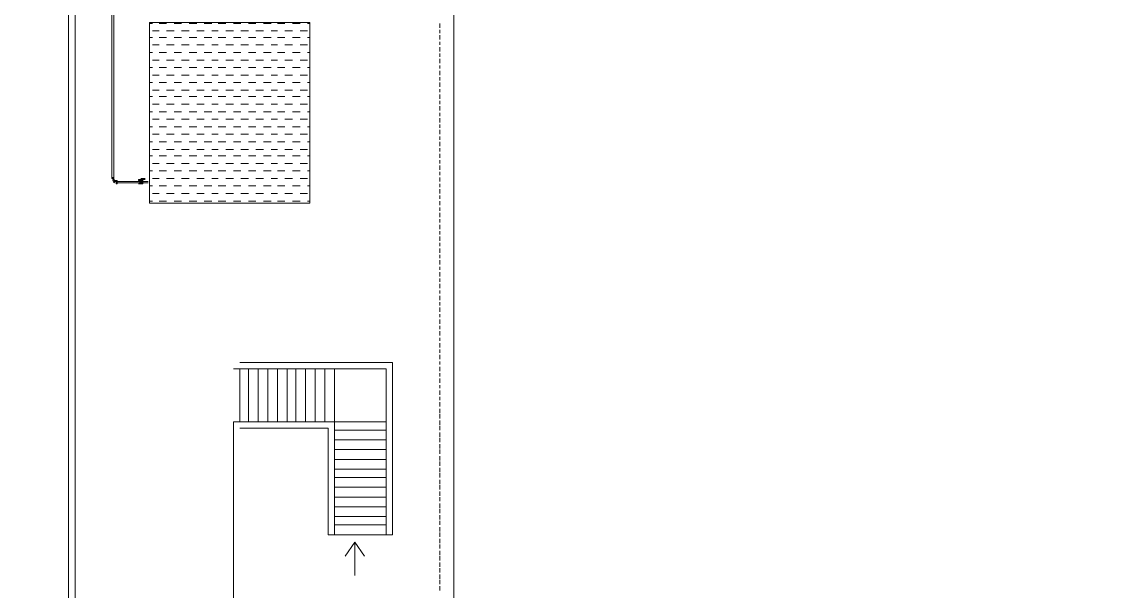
# Model space of a CAD drawing. Header units: inches. Extents: x 1969 to 240164, y 1364 to 46451.
# Drawn here: x 168813 to 172269, y 25268 to 27071 of the extents above; entities that cross this region are included whole.
import ezdxf

# ---------------------------------------------------------------- set-up
doc = ezdxf.new("R2010")
doc.units = ezdxf.units.IN
doc.header["$MEASUREMENT"] = 0
for name, color, linetype in [('PDF_0', 7, 'Continuous'), ('PDF_Bh_P_Duct Pipe', 7, 'Continuous'), ('PDF_BH_Soil', 7, 'Continuous'), ('PDF_HAT', 7, 'Continuous'), ('PDF_Lines', 7, 'Continuous'), ('PDF_ROAD', 7, 'Continuous'), ('PDF_STAIR', 7, 'Continuous'), ('PDF_TEXT', 7, 'Continuous'), ('PDF_TXT', 7, 'Continuous'), ('PDF_Wall', 7, 'Continuous')]:
    doc.layers.add(name, color=color, linetype=linetype)

msp = doc.modelspace()

# ---------------------------------------------------------------- linework, layer by layer
at = {"layer": 'PDF_0', "lineweight": 0}
for points in [[(169097.6, 26578.4), (169097.6, 26575), (169104.4, 26575), (169104.4, 26578.4), (169097.6, 26578.4), (169104.4, 26578.4)], [(169097.6, 26578.4), (169097.6, 26578.4)], [(169097.6, 26578.4), (169097.6, 26578.4)], [(169097.6, 26575), (169097.6, 26575)], [(169101, 26568.2), (169104.4, 26564.8), (169107.8, 26568.2), (169104.4, 26571.6), (169101, 26568.2), (169104.4, 26571.6), (169104.4, 26575)], [(169101, 26568.2), (169101, 26568.2)], [(169104.4, 26578.4), (169104.4, 26578.4)], [(169104.4, 26578.4), (169104.4, 26578.4)], [(169104.4, 26571.6), (169104.4, 26571.6)], [(169104.4, 26571.6), (169104.4, 26571.6)], [(169104.4, 26564.8), (169104.4, 26561.4), (169111.2, 26568.2), (169111.2, 26564.8), (169111.2, 26561.4), (169111.2, 26558)], [(169111.2, 26564.8), (169111.2, 26568.2), (169107.8, 26568.2), (169104.4, 26564.8), (169107.8, 26568.2)], [(169104.4, 26564.8), (169104.4, 26564.8)], [(169104.4, 26564.8), (169104.4, 26564.8)], [(169104.4, 26564.8), (169104.4, 26564.8)], [(169104.4, 26561.4), (169104.4, 26561.4)], [(169107.8, 26568.2), (169107.8, 26568.2)], [(169107.8, 26568.2), (169107.8, 26568.2)], [(169107.8, 26568.2), (169107.8, 26568.2)], [(169111.2, 26564.8), (169111.2, 26564.8)], [(169114.6, 26564.8), (169114.6, 26564.8)], [(169114.6, 26561.4), (169114.6, 26561.4)], [(169203.3, 26571.6), (169196.4, 26571.6), (169199.8, 26571.6), (169193, 26571.6), (169189.6, 26571.6), (169193, 26571.6), (169186.2, 26571.6), (169193, 26571.6), (169193, 26558), (169196.4, 26558), (169196.4, 26571.6), (169193, 26571.6)], [(169186.2, 26571.6), (169186.2, 26571.6)], [(169189.6, 26575), (169203.3, 26575)], [(169189.6, 26571.6), (169189.6, 26571.6)], [(169189.6, 26571.6), (169189.6, 26571.6)], [(169189.6, 26571.6), (169189.6, 26571.6)], [(169189.6, 26571.6), (169189.6, 26571.6), (169189.6, 26571.6)], [(169189.6, 26571.6), (169189.6, 26571.6), (169189.6, 26571.6)], [(169189.6, 26571.6), (169189.6, 26571.6)], [(169189.6, 26568.2), (169189.6, 26568.2), (169189.6, 26568.2)], [(169189.6, 26568.2), (169189.6, 26568.2), (169189.6, 26568.2)], [(169189.6, 26568.2), (169189.6, 26568.2), (169189.6, 26568.2)], [(169189.6, 26568.2), (169189.6, 26568.2), (169189.6, 26568.2)], [(169189.6, 26568.2), (169189.6, 26568.2), (169189.6, 26568.2)], [(169189.6, 26568.2), (169189.6, 26568.2), (169189.6, 26568.2)], [(169189.6, 26568.2), (169189.6, 26568.2), (169189.6, 26568.2)], [(169189.6, 26568.2), (169189.6, 26568.2), (169189.6, 26568.2)], [(169189.6, 26568.2), (169189.6, 26568.2), (169189.6, 26568.2)], [(169189.6, 26568.2), (169189.6, 26568.2), (169189.6, 26568.2)], [(169189.6, 26568.2), (169189.6, 26568.2), (169189.6, 26568.2)], [(169189.6, 26568.2), (169189.6, 26568.2), (169189.6, 26568.2)], [(169189.6, 26568.2), (169189.6, 26568.2), (169189.6, 26568.2)], [(169189.6, 26568.2), (169189.6, 26568.2), (169189.6, 26568.2)], [(169189.6, 26568.2), (169189.6, 26568.2), (169189.6, 26568.2)], [(169189.6, 26568.2), (169189.6, 26568.2), (169189.6, 26568.2)], [(169189.6, 26568.2), (169189.6, 26568.2), (169189.6, 26568.2)], [(169189.6, 26568.2), (169189.6, 26568.2), (169189.6, 26568.2)], [(169189.6, 26568.2), (169189.6, 26568.2), (169189.6, 26568.2)], [(169189.6, 26568.2), (169189.6, 26568.2), (169189.6, 26568.2)], [(169189.6, 26568.2), (169189.6, 26568.2), (169189.6, 26568.2)], [(169189.6, 26568.2), (169189.6, 26568.2), (169189.6, 26568.2)], [(169189.6, 26568.2), (169189.6, 26568.2), (169189.6, 26568.2)], [(169189.6, 26568.2), (169189.6, 26568.2), (169189.6, 26568.2)], [(169189.6, 26568.2), (169189.6, 26568.2), (169189.6, 26568.2)], [(169189.6, 26568.2), (169189.6, 26568.2), (169189.6, 26568.2)], [(169189.6, 26568.2), (169189.6, 26568.2), (169189.6, 26568.2)], [(169189.6, 26568.2), (169189.6, 26568.2), (169189.6, 26568.2)], [(169189.6, 26568.2), (169189.6, 26568.2), (169189.6, 26568.2)], [(169189.6, 26568.2), (169189.6, 26568.2), (169189.6, 26568.2)], [(169189.6, 26568.2), (169189.6, 26568.2), (169189.6, 26568.2)], [(169189.6, 26568.2), (169189.6, 26568.2), (169189.6, 26568.2)], [(169189.6, 26568.2), (169189.6, 26568.2), (169189.6, 26568.2)], [(169189.6, 26568.2), (169189.6, 26568.2), (169189.6, 26568.2)], [(169189.6, 26561.4), (169189.6, 26561.4), (169189.6, 26561.4)], [(169189.6, 26561.4), (169189.6, 26561.4), (169189.6, 26561.4)], [(169189.6, 26561.4), (169189.6, 26561.4), (169189.6, 26561.4)], [(169189.6, 26561.4), (169189.6, 26561.4), (169189.6, 26561.4)], [(169189.6, 26561.4), (169189.6, 26561.4), (169189.6, 26561.4)], [(169189.6, 26561.4), (169189.6, 26561.4), (169189.6, 26561.4)], [(169189.6, 26561.4), (169189.6, 26561.4), (169189.6, 26561.4)], [(169189.6, 26561.4), (169189.6, 26561.4), (169189.6, 26561.4)], [(169189.6, 26561.4), (169189.6, 26561.4), (169189.6, 26561.4)], [(169189.6, 26561.4), (169189.6, 26561.4), (169189.6, 26561.4)], [(169189.6, 26561.4), (169189.6, 26561.4), (169189.6, 26561.4)], [(169189.6, 26561.4), (169189.6, 26561.4), (169189.6, 26561.4)], [(169189.6, 26561.4), (169189.6, 26561.4), (169189.6, 26561.4)], [(169189.6, 26561.4), (169189.6, 26561.4), (169189.6, 26561.4)], [(169189.6, 26561.4), (169189.6, 26561.4), (169189.6, 26561.4)], [(169189.6, 26561.4), (169189.6, 26561.4), (169189.6, 26561.4)], [(169189.6, 26561.4), (169189.6, 26561.4), (169189.6, 26561.4)], [(169189.6, 26561.4), (169189.6, 26561.4), (169189.6, 26561.4)], [(169189.6, 26561.4), (169189.6, 26561.4), (169189.6, 26561.4)], [(169189.6, 26561.4), (169189.6, 26561.4), (169189.6, 26561.4)], [(169189.6, 26561.4), (169189.6, 26561.4), (169189.6, 26561.4)], [(169189.6, 26561.4), (169189.6, 26561.4), (169189.6, 26561.4)], [(169189.6, 26561.4), (169189.6, 26561.4), (169189.6, 26561.4)], [(169189.6, 26561.4), (169189.6, 26561.4), (169189.6, 26561.4)], [(169189.6, 26561.4), (169189.6, 26561.4), (169189.6, 26561.4)], [(169189.6, 26561.4), (169189.6, 26561.4), (169189.6, 26561.4)], [(169189.6, 26561.4), (169189.6, 26561.4), (169189.6, 26561.4)], [(169189.6, 26561.4), (169189.6, 26561.4), (169189.6, 26561.4)], [(169189.6, 26561.4), (169189.6, 26561.4), (169189.6, 26561.4)], [(169189.6, 26561.4), (169189.6, 26561.4), (169189.6, 26561.4)], [(169189.6, 26561.4), (169189.6, 26561.4), (169189.6, 26561.4)], [(169189.6, 26561.4), (169189.6, 26561.4), (169189.6, 26561.4)], [(169189.6, 26561.4), (169189.6, 26561.4), (169189.6, 26561.4)], [(169189.6, 26561.4), (169189.6, 26561.4), (169189.6, 26561.4)], [(169189.6, 26561.4), (169189.6, 26561.4)], [(169189.6, 26558), (169189.6, 26558), (169189.6, 26558)], [(169189.6, 26558), (169189.6, 26558), (169189.6, 26558)], [(169189.6, 26558), (169189.6, 26558), (169189.6, 26558)], [(169189.6, 26558), (169189.6, 26558), (169189.6, 26558)], [(169189.6, 26558), (169189.6, 26558), (169189.6, 26558)], [(169189.6, 26558), (169189.6, 26558), (169189.6, 26558)], [(169189.6, 26558), (169189.6, 26558), (169189.6, 26558)], [(169189.6, 26558), (169189.6, 26558), (169189.6, 26558)], [(169189.6, 26558), (169189.6, 26558), (169189.6, 26558)], [(169189.6, 26558), (169189.6, 26558), (169189.6, 26558)], [(169189.6, 26558), (169189.6, 26558), (169189.6, 26558)], [(169189.6, 26558), (169189.6, 26558), (169189.6, 26558)], [(169189.6, 26558), (169189.6, 26558), (169189.6, 26558)], [(169189.6, 26558), (169189.6, 26558), (169189.6, 26558)], [(169189.6, 26558), (169189.6, 26558), (169189.6, 26558)], [(169189.6, 26558), (169189.6, 26558), (169189.6, 26558)], [(169189.6, 26558), (169189.6, 26558)], [(169193, 26571.6), (169193, 26571.6)], [(169193, 26568.2), (169193, 26561.4)], [(169203.3, 26571.6), (169203.3, 26571.6)]]:
    msp.add_lwpolyline(points, dxfattribs=at)
for points in [[(169111.2, 26558), (169114.6, 26558), (169114.6, 26568.2), (169111.2, 26568.2)], [(169189.6, 26561.4), (169193, 26561.4), (169193, 26568.2), (169189.6, 26568.2), (169189.6, 26571.6), (169189.6, 26568.2), (169186.2, 26568.2), (169186.2, 26561.4), (169186.2, 26568.2), (169186.2, 26561.4)], [(169186.2, 26558), (169186.2, 26571.6)], [(169186.2, 26561.4), (169196.4, 26561.4), (169196.4, 26568.2), (169186.2, 26568.2)], [(169193, 26568.2), (169193, 26561.4)]]:
    msp.add_lwpolyline(points, close=True, dxfattribs=at)
at = {"layer": 'PDF_0', "color": 7, "lineweight": 0, "true_color": 0xffffff}
for points in [[(169186.2, 26568.2), (169196.4, 26568.2)], [(169186.2, 26561.4), (169196.4, 26561.4)]]:
    msp.add_lwpolyline(points, dxfattribs=at)
at = {"layer": 'PDF_0', "lineweight": 0}
for centre, radius, start, end in [((169106.1, 26573.3), 5.1, 173.8811, 227.5847), ((169112.9, 26569.9), 5.12, 218.9755, 272.52), ((169193.4, 26577.6), 5.06, 268.8957, 271.1043), ((169193.4, 26584.6), 8.62, 269.4622, 270.5378)]:
    msp.add_arc(centre, radius, start, end, dxfattribs=at)
at = {"layer": 'PDF_0', "color": 7, "true_color": 0xffffff, "transparency": 33554559}
for points in [[(169186.2, 26568.2), (169196.4, 26568.2), (169186.2, 26561.4)], [(169196.4, 26568.2), (169186.2, 26561.4), (169196.4, 26561.4)]]:
    msp.add_solid(points, dxfattribs=at)
at = {"layer": 'PDF_0', "transparency": 33554559}
for points in [[(169186.2, 26568.2), (169189.6, 26568.2), (169189.6, 26568.2)], [(169189.6, 26568.2), (169189.6, 26568.2), (169186.2, 26568.2)], [(169193, 26568.2), (169186.2, 26568.2), (169193, 26561.4)], [(169186.2, 26568.2), (169193, 26561.4), (169186.2, 26561.4)], [(169189.6, 26568.2), (169193, 26568.2), (169193, 26568.2)], [(169193, 26568.2), (169193, 26568.2), (169189.6, 26568.2)], [(169189.6, 26561.4), (169189.6, 26558), (169189.6, 26558)], [(169189.6, 26558), (169189.6, 26558), (169189.6, 26561.4)]]:
    msp.add_solid(points, dxfattribs=at)
at = {"layer": 'PDF_Bh_P_Duct Pipe', "lineweight": 0}
for points in [[(169182.8, 26571.6), (169182.8, 26571.6)], [(169182.8, 26571.6), (169182.8, 26568.2)], [(169182.8, 26571.6), (169182.8, 26571.6)], [(169196.4, 26568.2), (169193, 26568.2), (169196.4, 26568.2), (169196.4, 26571.6), (169196.4, 26568.2), (169196.4, 26571.6), (169196.4, 26568.2), (169196.4, 26571.6), (169196.4, 26568.2), (169196.4, 26571.6), (169196.4, 26568.2), (169196.4, 26571.6), (169196.4, 26568.2), (169196.4, 26571.6), (169196.4, 26568.2), (169196.4, 26571.6), (169196.4, 26568.2), (169196.4, 26571.6), (169196.4, 26568.2), (169196.4, 26571.6), (169196.4, 26568.2), (169196.4, 26571.6), (169193, 26571.6), (169193, 26568.2), (169193, 26571.6), (169193, 26568.2), (169193, 26571.6), (169193, 26568.2), (169193, 26571.6), (169193, 26568.2), (169193, 26571.6), (169193, 26568.2), (169193, 26571.6), (169193, 26568.2), (169193, 26571.6), (169193, 26568.2), (169193, 26571.6), (169193, 26568.2), (169193, 26571.6), (169193, 26568.2), (169193, 26571.6), (169193, 26568.2), (169193, 26571.6), (169193, 26568.2), (169193, 26571.6), (169193, 26568.2), (169193, 26571.6), (169193, 26568.2), (169193, 26571.6), (169193, 26568.2), (169193, 26571.6), (169193, 26568.2), (169193, 26571.6), (169193, 26568.2), (169193, 26571.6), (169193, 26568.2), (169193, 26571.6), (169193, 26568.2), (169193, 26571.6), (169193, 26568.2), (169193, 26571.6), (169193, 26568.2), (169193, 26571.6), (169193, 26568.2), (169193, 26571.6), (169193, 26568.2), (169193, 26571.6), (169193, 26568.2), (169193, 26571.6), (169193, 26568.2), (169193, 26571.6), (169193, 26568.2), (169193, 26571.6), (169193, 26568.2), (169193, 26571.6), (169189.6, 26571.6), (169189.6, 26568.2), (169189.6, 26571.6), (169189.6, 26568.2), (169189.6, 26571.6), (169189.6, 26568.2), (169189.6, 26571.6), (169189.6, 26568.2), (169189.6, 26571.6), (169189.6, 26568.2), (169189.6, 26571.6), (169189.6, 26568.2), (169189.6, 26571.6), (169189.6, 26568.2), (169189.6, 26571.6), (169189.6, 26568.2), (169189.6, 26571.6), (169189.6, 26568.2), (169189.6, 26571.6), (169189.6, 26568.2), (169189.6, 26571.6), (169189.6, 26568.2), (169189.6, 26571.6), (169189.6, 26568.2), (169189.6, 26571.6), (169189.6, 26568.2), (169189.6, 26571.6), (169189.6, 26568.2), (169189.6, 26571.6), (169189.6, 26568.2), (169189.6, 26571.6), (169189.6, 26568.2), (169189.6, 26571.6), (169189.6, 26568.2), (169189.6, 26571.6), (169189.6, 26568.2), (169189.6, 26571.6), (169189.6, 26568.2), (169189.6, 26571.6), (169189.6, 26568.2), (169189.6, 26571.6), (169189.6, 26568.2), (169189.6, 26571.6), (169189.6, 26568.2), (169189.6, 26571.6), (169189.6, 26568.2), (169189.6, 26571.6), (169189.6, 26568.2), (169189.6, 26571.6), (169189.6, 26568.2), (169186.2, 26571.6), (169189.6, 26571.6), (169189.6, 26568.2), (169186.2, 26568.2), (169186.2, 26571.6), (169186.2, 26568.2), (169186.2, 26571.6), (169186.2, 26568.2), (169186.2, 26571.6), (169186.2, 26568.2), (169186.2, 26571.6), (169186.2, 26568.2), (169186.2, 26571.6), (169186.2, 26568.2), (169186.2, 26571.6), (169182.8, 26571.6), (169186.2, 26568.2), (169182.8, 26568.2), (169186.2, 26568.2), (169186.2, 26571.6), (169186.2, 26568.2), (169186.2, 26571.6), (169186.2, 26568.2), (169186.2, 26571.6), (169186.2, 26568.2), (169186.2, 26571.6), (169186.2, 26568.2), (169186.2, 26571.6), (169186.2, 26568.2), (169186.2, 26571.6), (169186.2, 26568.2), (169186.2, 26571.6), (169186.2, 26568.2), (169186.2, 26571.6), (169186.2, 26568.2), (169186.2, 26571.6), (169186.2, 26568.2), (169186.2, 26571.6), (169186.2, 26568.2), (169186.2, 26571.6), (169186.2, 26568.2), (169186.2, 26571.6), (169186.2, 26568.2), (169186.2, 26571.6), (169186.2, 26568.2), (169186.2, 26571.6), (169186.2, 26568.2), (169186.2, 26571.6), (169186.2, 26568.2), (169186.2, 26571.6), (169186.2, 26568.2), (169186.2, 26571.6), (169186.2, 26568.2), (169186.2, 26571.6), (169186.2, 26568.2), (169186.2, 26571.6), (169186.2, 26568.2), (169186.2, 26571.6), (169186.2, 26568.2), (169186.2, 26571.6), (169186.2, 26568.2), (169186.2, 26571.6), (169186.2, 26568.2), (169186.2, 26571.6), (169186.2, 26568.2), (169186.2, 26571.6), (169186.2, 26568.2)], [(169186.2, 26571.6), (169186.2, 26571.6)], [(169186.2, 26571.6), (169186.2, 26571.6)], [(169186.2, 26571.6), (169186.2, 26571.6)], [(169186.2, 26571.6), (169186.2, 26571.6)], [(169186.2, 26571.6), (169186.2, 26571.6)], [(169186.2, 26571.6), (169186.2, 26571.6)], [(169186.2, 26571.6), (169186.2, 26571.6)], [(169186.2, 26571.6), (169186.2, 26571.6)], [(169186.2, 26571.6), (169186.2, 26571.6)], [(169186.2, 26571.6), (169186.2, 26571.6)], [(169186.2, 26571.6), (169186.2, 26571.6)], [(169186.2, 26571.6), (169186.2, 26571.6)], [(169186.2, 26571.6), (169186.2, 26571.6)], [(169186.2, 26571.6), (169186.2, 26571.6)], [(169186.2, 26571.6), (169186.2, 26571.6)], [(169186.2, 26571.6), (169186.2, 26571.6)], [(169186.2, 26571.6), (169186.2, 26571.6)], [(169186.2, 26571.6), (169186.2, 26571.6)], [(169186.2, 26571.6), (169186.2, 26571.6)], [(169186.2, 26571.6), (169186.2, 26571.6)], [(169186.2, 26571.6), (169186.2, 26571.6)], [(169186.2, 26571.6), (169186.2, 26571.6)], [(169186.2, 26571.6), (169186.2, 26571.6)], [(169186.2, 26571.6), (169186.2, 26571.6)], [(169186.2, 26571.6), (169186.2, 26571.6)], [(169186.2, 26571.6), (169186.2, 26571.6)], [(169186.2, 26571.6), (169186.2, 26571.6)], [(169186.2, 26571.6), (169186.2, 26571.6)], [(169186.2, 26571.6), (169186.2, 26571.6)], [(169186.2, 26571.6), (169186.2, 26571.6)], [(169186.2, 26571.6), (169186.2, 26571.6)], [(169186.2, 26571.6), (169186.2, 26571.6)], [(169186.2, 26571.6), (169186.2, 26571.6)], [(169186.2, 26571.6), (169186.2, 26571.6)], [(169186.2, 26571.6), (169186.2, 26571.6)], [(169186.2, 26571.6), (169186.2, 26571.6)], [(169186.2, 26571.6), (169186.2, 26571.6)], [(169186.2, 26571.6), (169186.2, 26571.6)], [(169186.2, 26571.6), (169186.2, 26571.6)], [(169186.2, 26571.6), (169186.2, 26571.6)], [(169186.2, 26571.6), (169186.2, 26571.6)], [(169186.2, 26571.6), (169186.2, 26571.6)], [(169186.2, 26571.6), (169186.2, 26571.6)], [(169186.2, 26571.6), (169186.2, 26571.6)], [(169186.2, 26571.6), (169186.2, 26571.6)], [(169186.2, 26571.6), (169186.2, 26571.6)], [(169186.2, 26571.6), (169186.2, 26571.6)], [(169186.2, 26571.6), (169186.2, 26571.6)], [(169186.2, 26571.6), (169186.2, 26571.6)], [(169186.2, 26571.6), (169186.2, 26571.6)], [(169186.2, 26571.6), (169186.2, 26571.6)], [(169186.2, 26571.6), (169186.2, 26571.6)], [(169186.2, 26571.6), (169186.2, 26571.6)], [(169186.2, 26571.6), (169186.2, 26571.6)], [(169186.2, 26571.6), (169186.2, 26571.6)], [(169186.2, 26571.6), (169186.2, 26571.6)], [(169186.2, 26571.6), (169186.2, 26571.6)], [(169186.2, 26571.6), (169186.2, 26571.6)], [(169186.2, 26571.6), (169186.2, 26571.6)], [(169186.2, 26571.6), (169186.2, 26571.6)], [(169186.2, 26571.6), (169186.2, 26571.6)], [(169186.2, 26571.6), (169186.2, 26571.6)], [(169186.2, 26571.6), (169186.2, 26571.6)], [(169186.2, 26571.6), (169186.2, 26571.6)], [(169186.2, 26571.6), (169186.2, 26571.6)], [(169186.2, 26571.6), (169186.2, 26571.6)], [(169186.2, 26571.6), (169186.2, 26571.6)], [(169186.2, 26571.6), (169186.2, 26571.6)], [(169186.2, 26571.6), (169186.2, 26571.6)], [(169186.2, 26571.6), (169186.2, 26571.6)], [(169186.2, 26571.6), (169186.2, 26571.6)], [(169186.2, 26571.6), (169186.2, 26571.6)], [(169186.2, 26571.6), (169186.2, 26571.6)], [(169186.2, 26568.2), (169186.2, 26568.2)], [(169186.2, 26568.2), (169186.2, 26568.2)], [(169186.2, 26568.2), (169186.2, 26568.2)], [(169186.2, 26568.2), (169186.2, 26568.2)], [(169186.2, 26568.2), (169186.2, 26568.2)], [(169186.2, 26568.2), (169186.2, 26568.2)], [(169186.2, 26568.2), (169186.2, 26568.2)], [(169186.2, 26568.2), (169186.2, 26568.2)], [(169186.2, 26568.2), (169186.2, 26568.2)], [(169186.2, 26568.2), (169186.2, 26568.2)], [(169186.2, 26568.2), (169186.2, 26568.2)], [(169186.2, 26568.2), (169186.2, 26568.2)], [(169186.2, 26568.2), (169186.2, 26568.2)], [(169186.2, 26568.2), (169186.2, 26568.2)], [(169186.2, 26568.2), (169186.2, 26568.2)], [(169186.2, 26568.2), (169186.2, 26568.2)], [(169186.2, 26568.2), (169186.2, 26568.2)], [(169186.2, 26568.2), (169186.2, 26568.2)], [(169186.2, 26568.2), (169186.2, 26568.2)], [(169186.2, 26568.2), (169186.2, 26568.2)], [(169186.2, 26568.2), (169186.2, 26568.2)], [(169186.2, 26568.2), (169186.2, 26568.2)], [(169186.2, 26568.2), (169186.2, 26568.2)], [(169186.2, 26568.2), (169186.2, 26568.2)], [(169186.2, 26568.2), (169186.2, 26568.2)], [(169186.2, 26568.2), (169186.2, 26568.2)], [(169186.2, 26568.2), (169186.2, 26568.2)], [(169186.2, 26568.2), (169186.2, 26568.2)], [(169186.2, 26568.2), (169186.2, 26568.2)], [(169186.2, 26568.2), (169186.2, 26568.2)], [(169186.2, 26568.2), (169186.2, 26568.2)], [(169186.2, 26568.2), (169186.2, 26568.2)], [(169186.2, 26568.2), (169186.2, 26568.2)], [(169186.2, 26568.2), (169186.2, 26568.2)], [(169186.2, 26568.2), (169186.2, 26568.2)], [(169186.2, 26568.2), (169186.2, 26568.2)], [(169186.2, 26568.2), (169186.2, 26568.2)], [(169186.2, 26568.2), (169186.2, 26568.2)], [(169186.2, 26558), (169186.2, 26558)], [(169186.2, 26558), (169186.2, 26558)], [(169186.2, 26558), (169186.2, 26558)], [(169186.2, 26558), (169186.2, 26558)], [(169186.2, 26558), (169186.2, 26558)], [(169186.2, 26558), (169189.6, 26558), (169193, 26558), (169189.6, 26558), (169193, 26558), (169196.4, 26558), (169193, 26558), (169196.4, 26558), (169193, 26558)], [(169186.2, 26558), (169186.2, 26558)], [(169186.2, 26558), (169186.2, 26558)], [(169189.6, 26571.6), (169189.6, 26571.6)], [(169189.6, 26571.6), (169189.6, 26571.6)], [(169189.6, 26571.6), (169189.6, 26571.6)], [(169189.6, 26571.6), (169189.6, 26571.6)], [(169189.6, 26571.6), (169189.6, 26568.2)], [(169189.6, 26571.6), (169189.6, 26571.6)], [(169189.6, 26571.6), (169189.6, 26568.2)], [(169189.6, 26571.6), (169189.6, 26571.6)], [(169189.6, 26571.6), (169189.6, 26568.2)], [(169189.6, 26571.6), (169189.6, 26568.2)], [(169189.6, 26571.6), (169189.6, 26571.6)], [(169189.6, 26571.6), (169189.6, 26571.6)], [(169189.6, 26571.6), (169189.6, 26571.6)], [(169189.6, 26571.6), (169189.6, 26571.6)], [(169189.6, 26571.6), (169189.6, 26571.6)], [(169189.6, 26571.6), (169189.6, 26568.2)], [(169189.6, 26571.6), (169189.6, 26571.6)], [(169189.6, 26571.6), (169189.6, 26571.6)], [(169189.6, 26571.6), (169189.6, 26571.6)], [(169189.6, 26571.6), (169189.6, 26571.6)], [(169189.6, 26571.6), (169189.6, 26571.6)], [(169189.6, 26571.6), (169189.6, 26571.6)], [(169189.6, 26571.6), (169189.6, 26571.6)], [(169189.6, 26571.6), (169189.6, 26571.6)], [(169189.6, 26571.6), (169189.6, 26571.6)], [(169189.6, 26571.6), (169189.6, 26571.6)], [(169189.6, 26571.6), (169189.6, 26571.6)], [(169189.6, 26571.6), (169189.6, 26571.6)], [(169189.6, 26571.6), (169189.6, 26571.6)], [(169189.6, 26571.6), (169189.6, 26571.6)], [(169189.6, 26571.6), (169189.6, 26571.6)], [(169189.6, 26571.6), (169189.6, 26571.6)], [(169189.6, 26571.6), (169189.6, 26571.6)], [(169189.6, 26571.6), (169189.6, 26571.6)], [(169189.6, 26571.6), (169189.6, 26571.6)], [(169189.6, 26571.6), (169189.6, 26571.6)], [(169189.6, 26571.6), (169189.6, 26571.6)], [(169189.6, 26571.6), (169189.6, 26571.6)], [(169189.6, 26571.6), (169189.6, 26571.6)], [(169189.6, 26571.6), (169189.6, 26571.6)], [(169189.6, 26571.6), (169189.6, 26571.6)], [(169189.6, 26571.6), (169189.6, 26571.6)], [(169189.6, 26571.6), (169189.6, 26571.6)], [(169189.6, 26571.6), (169189.6, 26571.6)], [(169189.6, 26571.6), (169189.6, 26571.6)], [(169189.6, 26571.6), (169189.6, 26571.6)], [(169189.6, 26571.6), (169189.6, 26571.6)], [(169189.6, 26571.6), (169189.6, 26571.6)], [(169189.6, 26571.6), (169189.6, 26571.6)], [(169189.6, 26571.6), (169189.6, 26571.6)], [(169189.6, 26571.6), (169189.6, 26571.6)], [(169189.6, 26571.6), (169189.6, 26571.6)], [(169189.6, 26571.6), (169189.6, 26571.6)], [(169189.6, 26571.6), (169189.6, 26571.6)], [(169189.6, 26571.6), (169189.6, 26571.6)], [(169189.6, 26571.6), (169189.6, 26571.6)], [(169189.6, 26571.6), (169189.6, 26571.6)], [(169189.6, 26571.6), (169189.6, 26571.6)], [(169189.6, 26571.6), (169189.6, 26571.6)], [(169189.6, 26571.6), (169189.6, 26571.6)], [(169189.6, 26571.6), (169189.6, 26571.6)], [(169189.6, 26571.6), (169189.6, 26571.6)], [(169189.6, 26571.6), (169189.6, 26571.6)], [(169189.6, 26571.6), (169189.6, 26571.6)], [(169189.6, 26571.6), (169189.6, 26571.6)], [(169189.6, 26571.6), (169189.6, 26571.6)], [(169189.6, 26571.6), (169189.6, 26571.6)], [(169189.6, 26571.6), (169189.6, 26571.6)], [(169189.6, 26571.6), (169189.6, 26571.6)], [(169189.6, 26571.6), (169189.6, 26571.6)], [(169189.6, 26571.6), (169189.6, 26571.6)], [(169189.6, 26571.6), (169189.6, 26571.6)], [(169189.6, 26571.6), (169189.6, 26571.6)], [(169189.6, 26571.6), (169189.6, 26571.6)], [(169189.6, 26571.6), (169189.6, 26571.6)], [(169189.6, 26571.6), (169189.6, 26571.6)], [(169189.6, 26571.6), (169189.6, 26571.6)], [(169189.6, 26571.6), (169193, 26568.2)], [(169189.6, 26571.6), (169189.6, 26571.6)], [(169189.6, 26571.6), (169189.6, 26568.2)], [(169189.6, 26571.6), (169189.6, 26571.6)], [(169189.6, 26571.6), (169189.6, 26568.2)], [(169189.6, 26571.6), (169189.6, 26571.6)], [(169189.6, 26571.6), (169189.6, 26568.2)], [(169189.6, 26571.6), (169189.6, 26571.6)], [(169189.6, 26571.6), (169189.6, 26568.2)], [(169189.6, 26568.2), (169189.6, 26568.2)], [(169189.6, 26568.2), (169189.6, 26568.2)], [(169189.6, 26568.2), (169189.6, 26568.2)], [(169189.6, 26568.2), (169189.6, 26568.2)], [(169189.6, 26568.2), (169189.6, 26568.2)], [(169189.6, 26568.2), (169189.6, 26568.2)], [(169189.6, 26568.2), (169189.6, 26568.2)], [(169189.6, 26568.2), (169189.6, 26568.2)], [(169189.6, 26568.2), (169189.6, 26568.2)], [(169189.6, 26568.2), (169189.6, 26568.2)], [(169189.6, 26568.2), (169189.6, 26568.2)], [(169189.6, 26568.2), (169189.6, 26568.2)], [(169189.6, 26568.2), (169189.6, 26568.2)], [(169189.6, 26568.2), (169189.6, 26568.2)], [(169189.6, 26568.2), (169189.6, 26568.2)], [(169189.6, 26568.2), (169189.6, 26568.2)], [(169189.6, 26568.2), (169189.6, 26568.2)], [(169189.6, 26568.2), (169189.6, 26568.2)], [(169189.6, 26568.2), (169189.6, 26568.2)], [(169189.6, 26568.2), (169189.6, 26568.2)], [(169189.6, 26568.2), (169189.6, 26568.2)], [(169189.6, 26568.2), (169189.6, 26568.2)], [(169189.6, 26568.2), (169189.6, 26568.2)], [(169189.6, 26568.2), (169189.6, 26568.2)], [(169189.6, 26568.2), (169189.6, 26568.2)], [(169189.6, 26568.2), (169189.6, 26568.2)], [(169189.6, 26568.2), (169189.6, 26568.2)], [(169189.6, 26568.2), (169189.6, 26568.2)], [(169189.6, 26568.2), (169189.6, 26568.2)], [(169189.6, 26568.2), (169189.6, 26568.2)], [(169189.6, 26568.2), (169189.6, 26568.2)], [(169189.6, 26568.2), (169189.6, 26568.2)], [(169189.6, 26568.2), (169189.6, 26568.2)], [(169189.6, 26568.2), (169189.6, 26568.2)], [(169189.6, 26568.2), (169189.6, 26568.2)], [(169193, 26568.2), (169189.6, 26568.2)], [(169189.6, 26558), (169189.6, 26558)], [(169189.6, 26558), (169189.6, 26558)], [(169189.6, 26558), (169189.6, 26558)], [(169189.6, 26558), (169189.6, 26558)], [(169189.6, 26558), (169189.6, 26558)], [(169189.6, 26558), (169189.6, 26558)], [(169193, 26571.6), (169193, 26571.6)], [(169193, 26571.6), (169193, 26571.6)], [(169193, 26571.6), (169193, 26571.6)], [(169193, 26571.6), (169193, 26571.6)], [(169193, 26571.6), (169193, 26571.6)], [(169193, 26571.6), (169193, 26571.6)], [(169193, 26571.6), (169193, 26568.2)], [(169193, 26571.6), (169193, 26568.2)], [(169193, 26571.6), (169193, 26571.6)], [(169193, 26571.6), (169193, 26571.6)], [(169193, 26571.6), (169193, 26571.6)], [(169193, 26571.6), (169193, 26571.6)], [(169193, 26571.6), (169193, 26571.6)], [(169193, 26571.6), (169193, 26571.6)], [(169193, 26571.6), (169193, 26571.6)], [(169193, 26571.6), (169193, 26571.6)], [(169193, 26571.6), (169193, 26571.6)], [(169193, 26571.6), (169193, 26571.6)], [(169193, 26571.6), (169193, 26571.6)], [(169193, 26571.6), (169193, 26571.6)], [(169193, 26571.6), (169193, 26571.6)], [(169193, 26571.6), (169193, 26571.6)], [(169193, 26571.6), (169193, 26571.6)], [(169193, 26571.6), (169193, 26571.6)], [(169193, 26571.6), (169193, 26571.6)], [(169193, 26571.6), (169193, 26571.6)], [(169193, 26571.6), (169193, 26571.6)], [(169193, 26571.6), (169193, 26571.6)], [(169193, 26571.6), (169193, 26571.6)], [(169193, 26571.6), (169193, 26571.6)], [(169193, 26571.6), (169193, 26571.6)], [(169193, 26571.6), (169193, 26571.6)], [(169193, 26571.6), (169193, 26571.6)], [(169193, 26571.6), (169193, 26571.6)], [(169193, 26571.6), (169193, 26571.6)], [(169193, 26571.6), (169193, 26571.6)], [(169193, 26571.6), (169193, 26571.6)], [(169193, 26571.6), (169193, 26571.6)], [(169193, 26571.6), (169193, 26571.6)], [(169193, 26571.6), (169193, 26571.6)], [(169193, 26571.6), (169193, 26571.6)], [(169193, 26571.6), (169193, 26571.6)], [(169193, 26571.6), (169193, 26571.6)], [(169193, 26571.6), (169193, 26571.6)], [(169193, 26571.6), (169193, 26571.6)], [(169193, 26571.6), (169193, 26571.6)], [(169193, 26571.6), (169193, 26571.6)], [(169193, 26571.6), (169193, 26571.6)], [(169193, 26571.6), (169193, 26571.6)], [(169193, 26571.6), (169193, 26571.6)], [(169193, 26571.6), (169193, 26571.6)], [(169193, 26571.6), (169193, 26571.6)], [(169193, 26571.6), (169193, 26571.6)], [(169193, 26571.6), (169193, 26571.6)], [(169193, 26571.6), (169193, 26571.6)], [(169193, 26571.6), (169193, 26571.6)], [(169193, 26571.6), (169193, 26571.6)], [(169193, 26571.6), (169193, 26571.6)], [(169193, 26571.6), (169193, 26571.6)], [(169193, 26571.6), (169193, 26571.6)], [(169193, 26571.6), (169193, 26571.6)], [(169193, 26571.6), (169193, 26571.6)], [(169193, 26571.6), (169193, 26571.6)], [(169193, 26571.6), (169193, 26571.6)], [(169193, 26571.6), (169193, 26571.6)], [(169193, 26571.6), (169193, 26571.6)], [(169193, 26571.6), (169193, 26571.6)], [(169193, 26571.6), (169193, 26571.6)], [(169193, 26571.6), (169193, 26571.6)], [(169193, 26571.6), (169193, 26571.6)], [(169193, 26571.6), (169193, 26571.6)], [(169193, 26571.6), (169193, 26571.6)], [(169193, 26571.6), (169193, 26571.6)], [(169193, 26571.6), (169193, 26571.6)], [(169193, 26571.6), (169193, 26571.6)], [(169193, 26571.6), (169193, 26571.6)], [(169193, 26571.6), (169193, 26571.6)], [(169193, 26571.6), (169193, 26571.6)], [(169193, 26571.6), (169196.4, 26568.2)], [(169193, 26571.6), (169193, 26571.6)], [(169193, 26571.6), (169193, 26568.2)], [(169193, 26571.6), (169193, 26571.6)], [(169193, 26571.6), (169193, 26568.2)], [(169193, 26571.6), (169193, 26571.6)], [(169193, 26571.6), (169193, 26568.2)], [(169193, 26568.2), (169193, 26568.2)], [(169193, 26568.2), (169193, 26568.2)], [(169193, 26568.2), (169193, 26568.2)], [(169193, 26568.2), (169193, 26568.2)], [(169193, 26568.2), (169193, 26568.2)], [(169193, 26568.2), (169193, 26568.2)], [(169193, 26568.2), (169193, 26568.2)], [(169193, 26568.2), (169193, 26568.2)], [(169193, 26568.2), (169193, 26568.2)], [(169193, 26568.2), (169193, 26568.2)], [(169193, 26568.2), (169193, 26568.2)], [(169193, 26568.2), (169193, 26568.2)], [(169193, 26568.2), (169193, 26568.2)], [(169193, 26568.2), (169193, 26568.2)], [(169193, 26568.2), (169193, 26568.2)], [(169193, 26568.2), (169193, 26568.2)], [(169193, 26568.2), (169193, 26568.2)], [(169193, 26568.2), (169193, 26568.2)], [(169193, 26568.2), (169193, 26568.2)], [(169193, 26568.2), (169193, 26568.2)], [(169193, 26568.2), (169193, 26568.2)], [(169193, 26568.2), (169193, 26568.2)], [(169193, 26568.2), (169193, 26568.2)], [(169193, 26568.2), (169193, 26568.2)], [(169193, 26568.2), (169193, 26568.2)], [(169193, 26568.2), (169193, 26568.2)], [(169193, 26568.2), (169193, 26568.2)], [(169193, 26568.2), (169193, 26568.2)], [(169193, 26568.2), (169193, 26568.2)], [(169193, 26568.2), (169193, 26568.2)], [(169193, 26568.2), (169193, 26568.2)], [(169193, 26568.2), (169193, 26568.2)], [(169193, 26568.2), (169193, 26568.2)], [(169193, 26568.2), (169193, 26568.2)], [(169193, 26568.2), (169193, 26568.2)], [(169193, 26568.2), (169193, 26568.2)], [(169193, 26568.2), (169193, 26568.2)], [(169193, 26568.2), (169193, 26568.2)], [(169193, 26568.2), (169193, 26568.2)], [(169193, 26558), (169193, 26558)], [(169193, 26558), (169193, 26558)], [(169193, 26558), (169193, 26558)], [(169193, 26558), (169193, 26558)], [(169196.4, 26571.6), (169196.4, 26571.6)], [(169196.4, 26571.6), (169196.4, 26571.6)], [(169196.4, 26571.6), (169196.4, 26571.6)], [(169196.4, 26571.6), (169196.4, 26571.6)], [(169196.4, 26571.6), (169196.4, 26571.6)], [(169196.4, 26571.6), (169196.4, 26571.6)], [(169196.4, 26571.6), (169196.4, 26571.6)], [(169196.4, 26571.6), (169196.4, 26571.6)], [(169196.4, 26571.6), (169196.4, 26571.6)], [(169196.4, 26571.6), (169196.4, 26568.2)], [(169196.4, 26571.6), (169196.4, 26571.6)], [(169196.4, 26571.6), (169196.4, 26571.6)], [(169196.4, 26571.6), (169196.4, 26571.6)], [(169196.4, 26571.6), (169196.4, 26571.6)], [(169196.4, 26571.6), (169196.4, 26571.6)], [(169196.4, 26571.6), (169196.4, 26571.6)], [(169196.4, 26571.6), (169196.4, 26571.6)], [(169196.4, 26571.6), (169196.4, 26571.6)], [(169196.4, 26571.6), (169196.4, 26571.6)], [(169196.4, 26571.6), (169196.4, 26571.6)], [(169196.4, 26571.6), (169196.4, 26571.6)], [(169196.4, 26571.6), (169196.4, 26571.6)], [(169196.4, 26571.6), (169196.4, 26571.6)], [(169196.4, 26571.6), (169196.4, 26571.6)], [(169196.4, 26571.6), (169196.4, 26571.6)], [(169196.4, 26571.6), (169196.4, 26571.6)], [(169196.4, 26571.6), (169196.4, 26571.6)], [(169196.4, 26571.6), (169196.4, 26571.6)], [(169196.4, 26568.2), (169196.4, 26568.2)], [(169196.4, 26568.2), (169196.4, 26568.2)], [(169196.4, 26568.2), (169196.4, 26568.2)], [(169196.4, 26568.2), (169196.4, 26568.2)], [(169196.4, 26568.2), (169196.4, 26568.2)], [(169196.4, 26568.2), (169196.4, 26568.2)], [(169196.4, 26568.2), (169196.4, 26568.2)], [(169196.4, 26568.2), (169196.4, 26568.2)], [(169196.4, 26568.2), (169196.4, 26568.2)], [(169196.4, 26568.2), (169196.4, 26568.2)], [(169196.4, 26568.2), (169196.4, 26568.2)], [(169196.4, 26568.2), (169196.4, 26568.2)], [(169196.4, 26568.2), (169196.4, 26568.2)], [(169196.4, 26568.2), (169196.4, 26568.2)], [(169196.4, 26568.2), (169196.4, 26568.2)], [(169196.4, 26568.2), (169196.4, 26568.2)], [(169196.4, 26568.2), (169196.4, 26568.2)], [(169196.4, 26558), (169196.4, 26558)], [(169196.4, 26558), (169196.4, 26558)], [(169196.4, 26558), (169196.4, 26558)], [(169196.4, 26558), (169196.4, 26558)], [(169196.4, 26558), (169196.4, 26558)]]:
    msp.add_lwpolyline(points, dxfattribs=at)
for points in [[(169182.8, 26558), (169186.2, 26558)], [(169182.8, 26558), (169186.2, 26558)], [(169186.2, 26558), (169189.6, 26558)], [(169189.6, 26568.2), (169189.6, 26571.6)], [(169193, 26568.2), (169193, 26571.6)], [(169193, 26568.2), (169193, 26571.6)], [(169196.4, 26568.2), (169196.4, 26571.6)]]:
    msp.add_lwpolyline(points, close=True, dxfattribs=at)
at = {"layer": 'PDF_BH_Soil', "lineweight": 0}
for points in [[(169104.4, 26578.4), (169104.4, 31926.7)], [(169097.6, 26578.4), (169097.6, 31868.7)], [(169114.6, 26564.8), (169213.5, 26564.8)], [(169114.6, 26561.4), (169213.5, 26561.4)]]:
    msp.add_lwpolyline(points, dxfattribs=at)
at = {"layer": 'PDF_HAT', "lineweight": 0}
msp.add_lwpolyline([(170181.6, 24771.8), (170181.6, 22736.8), (170181.6, 21717.6), (170427, 21717.6), (170427, 21117.7), (171384.8, 21117.7), (171862, 21117.7), (172581.3, 21117.7), (172581.3, 29254.2), (170212.2, 29254.2), (170181.6, 29254.2), (170181.6, 25194.5), (170000.9, 25194.5), (170000.9, 24771.8)], close=True, dxfattribs=at)
for points in [[(169482.8, 25971.7), (169966.8, 25971.7), (169966.8, 25446.7), (169966.8, 25835.3)], [(169503.2, 25992.1), (169987.3, 25992.1), (169987.3, 25446.7), (169966.8, 25446.7)], [(169482.8, 25804.6), (169803.2, 25804.6), (169803.2, 25446.7), (169782.7, 25446.7), (169782.7, 25784.2), (169503.2, 25784.2)]]:
    msp.add_lwpolyline(points, dxfattribs=at)
at = {"layer": 'PDF_Lines', "lineweight": 0}
for points in [[(169216.9, 27065.9), (169227.1, 27065.9)], [(169247.6, 27065.9), (169271.4, 27065.9)], [(169295.3, 27065.9), (169319.1, 27065.9)], [(169343, 27065.9), (169366.9, 27065.9)], [(169390.7, 27065.9), (169414.6, 27065.9)], [(169435, 27065.9), (169458.9, 27065.9)], [(169482.8, 27065.9), (169506.6, 27065.9)], [(169530.5, 27065.9), (169554.3, 27065.9)], [(169578.2, 27065.9), (169602.1, 27065.9)], [(169622.5, 27065.9), (169646.4, 27065.9)], [(169670.2, 27065.9), (169694.1, 27065.9)], [(169718, 27065.9), (169724.8, 27065.9)], [(169227.1, 27042), (169247.6, 27042)], [(169271.4, 27042), (169295.3, 27042)], [(169319.1, 27042), (169343, 27042)], [(169366.9, 27042), (169390.7, 27042)], [(169414.6, 27042), (169435, 27042)], [(169458.9, 27042), (169482.8, 27042)], [(169506.6, 27042), (169530.5, 27042)], [(169554.3, 27042), (169578.2, 27042)], [(169602.1, 27042), (169622.5, 27042)], [(169646.4, 27042), (169670.2, 27042)], [(169694.1, 27042), (169718, 27042)], [(169216.9, 27021.5), (169227.1, 27021.5)], [(169227.1, 26997.7), (169247.6, 26997.7)], [(169247.6, 27021.5), (169271.4, 27021.5)], [(169271.4, 26997.7), (169295.3, 26997.7)], [(169295.3, 27021.5), (169319.1, 27021.5)], [(169319.1, 26997.7), (169343, 26997.7)], [(169343, 27021.5), (169366.9, 27021.5)], [(169366.9, 26997.7), (169390.7, 26997.7)], [(169390.7, 27021.5), (169414.6, 27021.5)], [(169414.6, 26997.7), (169435, 26997.7)], [(169435, 27021.5), (169458.9, 27021.5)], [(169458.9, 26997.7), (169482.8, 26997.7)], [(169482.8, 27021.5), (169506.6, 27021.5)], [(169506.6, 26997.7), (169530.5, 26997.7)], [(169530.5, 27021.5), (169554.3, 27021.5)], [(169554.3, 26997.7), (169578.2, 26997.7)], [(169578.2, 27021.5), (169602.1, 27021.5)], [(169602.1, 26997.7), (169622.5, 26997.7)], [(169622.5, 27021.5), (169646.4, 27021.5)], [(169646.4, 26997.7), (169670.2, 26997.7)], [(169670.2, 27021.5), (169694.1, 27021.5)], [(169694.1, 26997.7), (169718, 26997.7)], [(169718, 27021.5), (169724.8, 27021.5)], [(169216.9, 26973.8), (169227.1, 26973.8)], [(169247.6, 26973.8), (169271.4, 26973.8)], [(169295.3, 26973.8), (169319.1, 26973.8)], [(169343, 26973.8), (169366.9, 26973.8)], [(169390.7, 26973.8), (169414.6, 26973.8)], [(169435, 26973.8), (169458.9, 26973.8)], [(169482.8, 26973.8), (169506.6, 26973.8)], [(169530.5, 26973.8), (169554.3, 26973.8)], [(169578.2, 26973.8), (169602.1, 26973.8)], [(169622.5, 26973.8), (169646.4, 26973.8)], [(169670.2, 26973.8), (169694.1, 26973.8)], [(169718, 26973.8), (169724.8, 26973.8)], [(169216.9, 26926.1), (169227.1, 26926.1)], [(169227.1, 26950), (169247.6, 26950)], [(169247.6, 26926.1), (169271.4, 26926.1)], [(169271.4, 26950), (169295.3, 26950)], [(169295.3, 26926.1), (169319.1, 26926.1)], [(169319.1, 26950), (169343, 26950)], [(169343, 26926.1), (169366.9, 26926.1)], [(169366.9, 26950), (169390.7, 26950)], [(169390.7, 26926.1), (169414.6, 26926.1)], [(169414.6, 26950), (169435, 26950)], [(169435, 26926.1), (169458.9, 26926.1)], [(169458.9, 26950), (169482.8, 26950)], [(169482.8, 26926.1), (169506.6, 26926.1)], [(169506.6, 26950), (169530.5, 26950)], [(169530.5, 26926.1), (169554.3, 26926.1)], [(169554.3, 26950), (169578.2, 26950)], [(169578.2, 26926.1), (169602.1, 26926.1)], [(169602.1, 26950), (169622.5, 26950)], [(169622.5, 26926.1), (169646.4, 26926.1)], [(169646.4, 26950), (169670.2, 26950)], [(169670.2, 26926.1), (169694.1, 26926.1)], [(169694.1, 26950), (169718, 26950)], [(169718, 26926.1), (169724.8, 26926.1)], [(169227.1, 26902.2), (169247.6, 26902.2)], [(169271.4, 26902.2), (169295.3, 26902.2)], [(169319.1, 26902.2), (169343, 26902.2)], [(169366.9, 26902.2), (169390.7, 26902.2)], [(169414.6, 26902.2), (169435, 26902.2)], [(169458.9, 26902.2), (169482.8, 26902.2)], [(169506.6, 26902.2), (169530.5, 26902.2)], [(169554.3, 26902.2), (169578.2, 26902.2)], [(169602.1, 26902.2), (169622.5, 26902.2)], [(169646.4, 26902.2), (169670.2, 26902.2)], [(169694.1, 26902.2), (169718, 26902.2)], [(169216.9, 26878.4), (169227.1, 26878.4)], [(169247.6, 26878.4), (169271.4, 26878.4)], [(169295.3, 26878.4), (169319.1, 26878.4)], [(169343, 26878.4), (169366.9, 26878.4)], [(169390.7, 26878.4), (169414.6, 26878.4)], [(169435, 26878.4), (169458.9, 26878.4)], [(169482.8, 26878.4), (169506.6, 26878.4)], [(169530.5, 26878.4), (169554.3, 26878.4)], [(169578.2, 26878.4), (169602.1, 26878.4)], [(169622.5, 26878.4), (169646.4, 26878.4)], [(169670.2, 26878.4), (169694.1, 26878.4)], [(169718, 26878.4), (169724.8, 26878.4)], [(169216.9, 26834.1), (169227.1, 26834.1)], [(169227.1, 26854.5), (169247.6, 26854.5)], [(169247.6, 26834.1), (169271.4, 26834.1)], [(169271.4, 26854.5), (169295.3, 26854.5)], [(169295.3, 26834.1), (169319.1, 26834.1)], [(169319.1, 26854.5), (169343, 26854.5)], [(169343, 26834.1), (169366.9, 26834.1)], [(169366.9, 26854.5), (169390.7, 26854.5)], [(169390.7, 26834.1), (169414.6, 26834.1)], [(169414.6, 26854.5), (169435, 26854.5)], [(169435, 26834.1), (169458.9, 26834.1)], [(169458.9, 26854.5), (169482.8, 26854.5)], [(169482.8, 26834.1), (169506.6, 26834.1)], [(169506.6, 26854.5), (169530.5, 26854.5)], [(169530.5, 26834.1), (169554.3, 26834.1)], [(169554.3, 26854.5), (169578.2, 26854.5)], [(169578.2, 26834.1), (169602.1, 26834.1)], [(169602.1, 26854.5), (169622.5, 26854.5)], [(169622.5, 26834.1), (169646.4, 26834.1)], [(169646.4, 26854.5), (169670.2, 26854.5)], [(169670.2, 26834.1), (169694.1, 26834.1)], [(169694.1, 26854.5), (169718, 26854.5)], [(169718, 26834.1), (169724.8, 26834.1)], [(169227.1, 26810.2), (169247.6, 26810.2)], [(169271.4, 26810.2), (169295.3, 26810.2)], [(169319.1, 26810.2), (169343, 26810.2)], [(169366.9, 26810.2), (169390.7, 26810.2)], [(169414.6, 26810.2), (169435, 26810.2)], [(169458.9, 26810.2), (169482.8, 26810.2)], [(169506.6, 26810.2), (169530.5, 26810.2)], [(169554.3, 26810.2), (169578.2, 26810.2)], [(169602.1, 26810.2), (169622.5, 26810.2)], [(169646.4, 26810.2), (169670.2, 26810.2)], [(169694.1, 26810.2), (169718, 26810.2)], [(169216.9, 26786.3), (169227.1, 26786.3)], [(169227.1, 26762.5), (169247.6, 26762.5)], [(169247.6, 26786.3), (169271.4, 26786.3)], [(169271.4, 26762.5), (169295.3, 26762.5)], [(169295.3, 26786.3), (169319.1, 26786.3)], [(169319.1, 26762.5), (169343, 26762.5)], [(169343, 26786.3), (169366.9, 26786.3)], [(169366.9, 26762.5), (169390.7, 26762.5)], [(169390.7, 26786.3), (169414.6, 26786.3)], [(169414.6, 26762.5), (169435, 26762.5)], [(169435, 26786.3), (169458.9, 26786.3)], [(169458.9, 26762.5), (169482.8, 26762.5)], [(169482.8, 26786.3), (169506.6, 26786.3)], [(169506.6, 26762.5), (169530.5, 26762.5)], [(169530.5, 26786.3), (169554.3, 26786.3)], [(169554.3, 26762.5), (169578.2, 26762.5)], [(169578.2, 26786.3), (169602.1, 26786.3)], [(169602.1, 26762.5), (169622.5, 26762.5)], [(169622.5, 26786.3), (169646.4, 26786.3)], [(169646.4, 26762.5), (169670.2, 26762.5)], [(169670.2, 26786.3), (169694.1, 26786.3)], [(169694.1, 26762.5), (169718, 26762.5)], [(169718, 26786.3), (169724.8, 26786.3)], [(169216.9, 26738.6), (169227.1, 26738.6)], [(169247.6, 26738.6), (169271.4, 26738.6)], [(169295.3, 26738.6), (169319.1, 26738.6)], [(169343, 26738.6), (169366.9, 26738.6)], [(169390.7, 26738.6), (169414.6, 26738.6)], [(169435, 26738.6), (169458.9, 26738.6)], [(169482.8, 26738.6), (169506.6, 26738.6)], [(169530.5, 26738.6), (169554.3, 26738.6)], [(169578.2, 26738.6), (169602.1, 26738.6)], [(169622.5, 26738.6), (169646.4, 26738.6)], [(169670.2, 26738.6), (169694.1, 26738.6)], [(169718, 26738.6), (169724.8, 26738.6)], [(169216.9, 26690.9), (169227.1, 26690.9)], [(169227.1, 26714.8), (169247.6, 26714.8)], [(169247.6, 26690.9), (169271.4, 26690.9)], [(169271.4, 26714.8), (169295.3, 26714.8)], [(169295.3, 26690.9), (169319.1, 26690.9)], [(169319.1, 26714.8), (169343, 26714.8)], [(169343, 26690.9), (169366.9, 26690.9)], [(169366.9, 26714.8), (169390.7, 26714.8)], [(169390.7, 26690.9), (169414.6, 26690.9)], [(169414.6, 26714.8), (169435, 26714.8)], [(169435, 26690.9), (169458.9, 26690.9)], [(169458.9, 26714.8), (169482.8, 26714.8)], [(169482.8, 26690.9), (169506.6, 26690.9)], [(169506.6, 26714.8), (169530.5, 26714.8)], [(169530.5, 26690.9), (169554.3, 26690.9)], [(169554.3, 26714.8), (169578.2, 26714.8)], [(169578.2, 26690.9), (169602.1, 26690.9)], [(169602.1, 26714.8), (169622.5, 26714.8)], [(169622.5, 26690.9), (169646.4, 26690.9)], [(169646.4, 26714.8), (169670.2, 26714.8)], [(169670.2, 26690.9), (169694.1, 26690.9)], [(169694.1, 26714.8), (169718, 26714.8)], [(169718, 26690.9), (169724.8, 26690.9)], [(169227.1, 26667), (169247.6, 26667)], [(169271.4, 26667), (169295.3, 26667)], [(169319.1, 26667), (169343, 26667)], [(169366.9, 26667), (169390.7, 26667)], [(169414.6, 26667), (169435, 26667)], [(169458.9, 26667), (169482.8, 26667)], [(169506.6, 26667), (169530.5, 26667)], [(169554.3, 26667), (169578.2, 26667)], [(169602.1, 26667), (169622.5, 26667)], [(169646.4, 26667), (169670.2, 26667)], [(169694.1, 26667), (169718, 26667)], [(169216.9, 26646.6), (169227.1, 26646.6)], [(169227.1, 26622.7), (169247.6, 26622.7)], [(169247.6, 26646.6), (169271.4, 26646.6)], [(169271.4, 26622.7), (169295.3, 26622.7)], [(169295.3, 26646.6), (169319.1, 26646.6)], [(169319.1, 26622.7), (169343, 26622.7)], [(169343, 26646.6), (169366.9, 26646.6)], [(169366.9, 26622.7), (169390.7, 26622.7)], [(169390.7, 26646.6), (169414.6, 26646.6)], [(169414.6, 26622.7), (169435, 26622.7)], [(169435, 26646.6), (169458.9, 26646.6)], [(169458.9, 26622.7), (169482.8, 26622.7)], [(169482.8, 26646.6), (169506.6, 26646.6)], [(169506.6, 26622.7), (169530.5, 26622.7)], [(169530.5, 26646.6), (169554.3, 26646.6)], [(169554.3, 26622.7), (169578.2, 26622.7)], [(169578.2, 26646.6), (169602.1, 26646.6)], [(169602.1, 26622.7), (169622.5, 26622.7)], [(169622.5, 26646.6), (169646.4, 26646.6)], [(169646.4, 26622.7), (169670.2, 26622.7)], [(169670.2, 26646.6), (169694.1, 26646.6)], [(169694.1, 26622.7), (169718, 26622.7)], [(169718, 26646.6), (169724.8, 26646.6)], [(169216.9, 26598.9), (169227.1, 26598.9)], [(169247.6, 26598.9), (169271.4, 26598.9)], [(169295.3, 26598.9), (169319.1, 26598.9)], [(169343, 26598.9), (169366.9, 26598.9)], [(169390.7, 26598.9), (169414.6, 26598.9)], [(169435, 26598.9), (169458.9, 26598.9)], [(169482.8, 26598.9), (169506.6, 26598.9)], [(169530.5, 26598.9), (169554.3, 26598.9)], [(169578.2, 26598.9), (169602.1, 26598.9)], [(169622.5, 26598.9), (169646.4, 26598.9)], [(169670.2, 26598.9), (169694.1, 26598.9)], [(169718, 26598.9), (169724.8, 26598.9)], [(169216.9, 26551.1), (169227.1, 26551.1)], [(169227.1, 26575), (169247.6, 26575)], [(169247.6, 26551.1), (169271.4, 26551.1)], [(169271.4, 26575), (169295.3, 26575)], [(169295.3, 26551.1), (169319.1, 26551.1)], [(169319.1, 26575), (169343, 26575)], [(169343, 26551.1), (169366.9, 26551.1)], [(169366.9, 26575), (169390.7, 26575)], [(169390.7, 26551.1), (169414.6, 26551.1)], [(169414.6, 26575), (169435, 26575)], [(169435, 26551.1), (169458.9, 26551.1)], [(169458.9, 26575), (169482.8, 26575)], [(169482.8, 26551.1), (169506.6, 26551.1)], [(169506.6, 26575), (169530.5, 26575)], [(169530.5, 26551.1), (169554.3, 26551.1)], [(169554.3, 26575), (169578.2, 26575)], [(169578.2, 26551.1), (169602.1, 26551.1)], [(169602.1, 26575), (169622.5, 26575)], [(169622.5, 26551.1), (169646.4, 26551.1)], [(169646.4, 26575), (169670.2, 26575)], [(169670.2, 26551.1), (169694.1, 26551.1)], [(169694.1, 26575), (169718, 26575)], [(169718, 26551.1), (169724.8, 26551.1)], [(169227.1, 26527.3), (169247.6, 26527.3)], [(169271.4, 26527.3), (169295.3, 26527.3)], [(169319.1, 26527.3), (169343, 26527.3)], [(169366.9, 26527.3), (169390.7, 26527.3)], [(169414.6, 26527.3), (169435, 26527.3)], [(169458.9, 26527.3), (169482.8, 26527.3)], [(169506.6, 26527.3), (169530.5, 26527.3)], [(169554.3, 26527.3), (169578.2, 26527.3)], [(169602.1, 26527.3), (169622.5, 26527.3)], [(169646.4, 26527.3), (169670.2, 26527.3)], [(169694.1, 26527.3), (169718, 26527.3)], [(169216.9, 26503.4), (169227.1, 26503.4)], [(169247.6, 26503.4), (169271.4, 26503.4)], [(169295.3, 26503.4), (169319.1, 26503.4)], [(169343, 26503.4), (169366.9, 26503.4)], [(169390.7, 26503.4), (169414.6, 26503.4)], [(169435, 26503.4), (169458.9, 26503.4)], [(169482.8, 26503.4), (169506.6, 26503.4)], [(169530.5, 26503.4), (169554.3, 26503.4)], [(169578.2, 26503.4), (169602.1, 26503.4)], [(169622.5, 26503.4), (169646.4, 26503.4)], [(169670.2, 26503.4), (169694.1, 26503.4)], [(169718, 26503.4), (169724.8, 26503.4)]]:
    msp.add_lwpolyline(points, dxfattribs=at)
at = {"layer": 'PDF_ROAD', "lineweight": 0}
msp.add_lwpolyline([(170999.6, 29254.2), (172581.3, 29254.2), (172581.3, 21117.7), (170433.8, 21117.7), (170433.8, 21717.6), (170181.6, 21717.6), (170181.6, 24771.8), (170000.9, 24771.8), (170000.9, 25194.5), (170181.6, 25194.5), (170181.6, 28804.3)], dxfattribs=at)
at = {"layer": 'PDF_STAIR', "lineweight": 0}
for points in [[(169503.2, 25804.6), (169503.2, 25971.7)], [(169530.5, 25804.6), (169530.5, 25971.7)], [(169561.2, 25804.6), (169561.2, 25971.7)], [(169591.8, 25804.6), (169591.8, 25971.7)], [(169622.5, 25804.6), (169622.5, 25971.7)], [(169653.2, 25804.6), (169653.2, 25971.7)], [(169680.5, 25804.6), (169680.5, 25971.7)], [(169711.1, 25804.6), (169711.1, 25971.7)], [(169741.8, 25804.6), (169741.8, 25971.7)], [(169772.5, 25804.6), (169772.5, 25971.7)], [(169966.8, 25804.6), (169803.2, 25804.6), (169803.2, 25971.7)], [(169966.8, 25777.4), (169803.2, 25777.4)], [(169966.8, 25746.7), (169803.2, 25746.7)], [(169966.8, 25716), (169803.2, 25716)], [(169966.8, 25685.3), (169803.2, 25685.3)], [(169966.8, 25654.6), (169803.2, 25654.6)], [(169966.8, 25627.4), (169803.2, 25627.4)], [(169966.8, 25596.7), (169803.2, 25596.7)], [(169966.8, 25566), (169803.2, 25566)], [(169966.8, 25535.3), (169803.2, 25535.3)], [(169966.8, 25504.7), (169803.2, 25504.7)], [(169966.8, 25477.4), (169803.2, 25477.4)], [(169966.8, 25446.7), (169803.2, 25446.7)]]:
    msp.add_lwpolyline(points, dxfattribs=at)
at = {"layer": 'PDF_TEXT', "lineweight": 0}
for points in [[(169868, 25422.9), (169837.3, 25378.5)], [(169898.6, 25378.5), (169868, 25422.9), (169868, 25317.2)]]:
    msp.add_lwpolyline(points, dxfattribs=at)
at = {"layer": 'PDF_TXT', "lineweight": 0}
for points in [[(170137.2, 27065.9), (170137.2, 27052.2)], [(170137.2, 27045.4), (170137.2, 27035.2)], [(170137.2, 27028.4), (170137.2, 27014.7)], [(170137.2, 27007.9), (170137.2, 26997.7)], [(170137.2, 26990.9), (170137.2, 26977.2)], [(170137.2, 26970.4), (170137.2, 26960.2)], [(170137.2, 26953.4), (170137.2, 26939.7)], [(170137.2, 26932.9), (170137.2, 26922.7)], [(170137.2, 26915.9), (170137.2, 26902.2)], [(170137.2, 26895.4), (170137.2, 26885.2)], [(170137.2, 26878.4), (170137.2, 26864.7)], [(170137.2, 26857.9), (170137.2, 26847.7)], [(170137.2, 26840.9), (170137.2, 26827.2)], [(170137.2, 26820.4), (170137.2, 26810.2)], [(170137.2, 26803.4), (170137.2, 26789.7)], [(170137.2, 26782.9), (170137.2, 26772.7)], [(170137.2, 26765.9), (170137.2, 26752.2)], [(170137.2, 26745.4), (170137.2, 26735.2)], [(170137.2, 26728.4), (170137.2, 26714.8)], [(170137.2, 26707.9), (170137.2, 26697.7)], [(170137.2, 26690.9), (170137.2, 26677.3)], [(170137.2, 26670.4), (170137.2, 26660.2)], [(170137.2, 26653.4), (170137.2, 26639.8)], [(170137.2, 26632.9), (170137.2, 26622.7)], [(170137.2, 26615.9), (170137.2, 26602.3)], [(170137.2, 26595.4), (170137.2, 26585.2)], [(170137.2, 26578.4), (170137.2, 26564.8)], [(170137.2, 26558), (170137.2, 26547.7)], [(170137.2, 26540.9), (170137.2, 26527.3)], [(170137.2, 26520.5), (170137.2, 26510.2)], [(170137.2, 26503.4), (170137.2, 26489.8)], [(170137.2, 26483), (170137.2, 26472.7)], [(170137.2, 26465.9), (170137.2, 26452.3)], [(170137.2, 26445.5), (170137.2, 26435.2)], [(170137.2, 26428.4), (170137.2, 26414.8)], [(170137.2, 26408), (170137.2, 26397.7)], [(170137.2, 26390.9), (170137.2, 26377.3)], [(170137.2, 26370.5), (170137.2, 26360.2)], [(170137.2, 26353.4), (170137.2, 26339.8)], [(170137.2, 26333), (170137.2, 26322.8)], [(170137.2, 26315.9), (170137.2, 26302.3)], [(170137.2, 26295.5), (170137.2, 26285.3)], [(170137.2, 26278.4), (170137.2, 26264.8)], [(170137.2, 26258), (170137.2, 26247.8)], [(170137.2, 26240.9), (170137.2, 26227.3)], [(170137.2, 26220.5), (170137.2, 26210.3)], [(170137.2, 26203.4), (170137.2, 26189.8)], [(170137.2, 26183), (170137.2, 26172.8)], [(170137.2, 26166), (170137.2, 26152.3)], [(170137.2, 26145.5), (170137.2, 26135.3)], [(170137.2, 26128.5), (170137.2, 26114.8)], [(170137.2, 26108), (170137.2, 26097.8)], [(170137.2, 26091), (170137.2, 26077.3)], [(170137.2, 26070.5), (170137.2, 26060.3)], [(170137.2, 26053.5), (170137.2, 26039.8)], [(170137.2, 26033), (170137.2, 26022.8)], [(170137.2, 26016), (170137.2, 26002.3)], [(170137.2, 25995.5), (170137.2, 25985.3)], [(170137.2, 25978.5), (170137.2, 25964.8)], [(170137.2, 25958), (170137.2, 25947.8)], [(170137.2, 25941), (170137.2, 25927.3)], [(170137.2, 25920.5), (170137.2, 25910.3)], [(170137.2, 25903.5), (170137.2, 25889.8)], [(170137.2, 25883), (170137.2, 25872.8)], [(170137.2, 25866), (170137.2, 25852.3)], [(170137.2, 25845.5), (170137.2, 25831.9)], [(170137.2, 25828.5), (170137.2, 25814.9)], [(170137.2, 25808), (170137.2, 25794.4)], [(170137.2, 25791), (170137.2, 25777.4)], [(170137.2, 25770.5), (170137.2, 25756.9)], [(170137.2, 25753.5), (170137.2, 25739.9)], [(170137.2, 25733), (170137.2, 25719.4)], [(170137.2, 25716), (170137.2, 25702.4)], [(170137.2, 25695.5), (170137.2, 25681.9)], [(170137.2, 25678.5), (170137.2, 25664.9)], [(170137.2, 25658.1), (170137.2, 25644.4)], [(170137.2, 25641), (170137.2, 25627.4)], [(170137.2, 25620.6), (170137.2, 25606.9)], [(170137.2, 25603.5), (170137.2, 25589.9)], [(170137.2, 25583.1), (170137.2, 25569.4)], [(170137.2, 25566), (170137.2, 25552.4)], [(170137.2, 25545.6), (170137.2, 25531.9)], [(170137.2, 25528.5), (170137.2, 25514.9)], [(170137.2, 25508.1), (170137.2, 25494.4)], [(170137.2, 25491), (170137.2, 25477.4)], [(170137.2, 25470.6), (170137.2, 25456.9)], [(170137.2, 25453.5), (170137.2, 25439.9)], [(170137.2, 25433.1), (170137.2, 25419.4)], [(170137.2, 25416), (170137.2, 25402.4)], [(170137.2, 25395.6), (170137.2, 25381.9)], [(170137.2, 25378.5), (170137.2, 25364.9)], [(170137.2, 25358.1), (170137.2, 25344.5)], [(170137.2, 25341), (170137.2, 25327.4)], [(170137.2, 25320.6), (170137.2, 25307)], [(170137.2, 25303.5), (170137.2, 25289.9)], [(170137.2, 25283.1), (170137.2, 25269.5)]]:
    msp.add_lwpolyline(points, dxfattribs=at)
at = {"layer": 'PDF_Wall', "lineweight": 0}
for points in [[(168981.7, 31879), (168981.7, 25221.7), (168961.2, 25221.7), (168961.2, 31879)], [(168034.1, 21185.8), (168017, 21206.3), (168017, 22941.3), (169482.8, 24407.1), (169482.8, 24771.8), (169482.8, 25804.6)]]:
    msp.add_lwpolyline(points, dxfattribs=at)
msp.add_lwpolyline([(169216.9, 27069.3), (169724.8, 27069.3), (169724.8, 26496.6), (169216.9, 26496.6)], close=True, dxfattribs=at)
msp.add_lwpolyline([(169216.9, 27069.3), (169724.8, 27069.3), (169724.8, 26496.6), (169216.9, 26496.6)], close=True, dxfattribs=at)

doc.saveas('drawing.dxf')
